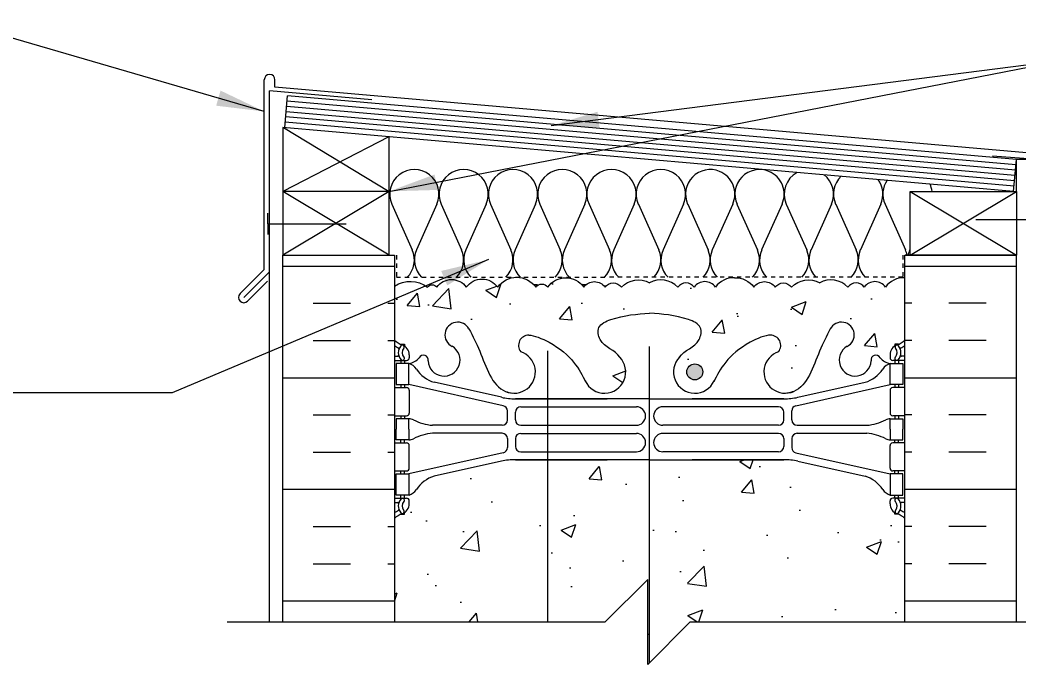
# Model space of a CAD drawing. Header units: inches. Extents: x 98 to 210, y 121 to 199.
# Drawn here: x 167.23 to 190.72, y 183.1 to 198.51 of the extents above; entities that cross this region are included whole.
import ezdxf

# ---------------------------------------------------------------- set-up
doc = ezdxf.new("R2010")
doc.units = ezdxf.units.IN
doc.header["$LTSCALE"] = 0.5
doc.header["$MEASUREMENT"] = 0
doc.linetypes.add('DASHED2', pattern=[0.375, 0.25, -0.125])
for name, color, linetype in [('HATCH', 12, 'Continuous'), ('line25', 2, 'Continuous'), ('LINE3', 3, 'Continuous'), ('LINE50', 5, 'Continuous'), ('LINE9', 9, 'Continuous'), ('TEXT', 4, 'Continuous'), ('Web_Edge', 9, 'Continuous')]:
    doc.layers.add(name, color=color, linetype=linetype)
doc.styles.add('DIM', font='romans.shx', dxfattribs={"width": 0.7})
doc.dimstyles.new('ext_12', dxfattribs={"dimscale": 12, "dimtxt": 0.09375, "dimasz": 0.09375, "dimexe": 0.09375, "dimexo": 0.0625, "dimgap": 0.0625, "dimtad": 1, "dimdec": 1, "dimzin": 3, "dimdsep": 46, "dimlunit": 4, "dimtxsty": 'DIM', "dimcen": 0.09, "dimdle": 0.09375, "dimclrt": 4, "dimadec": 0, "dimazin": 0, "dimtfac": 1, "dimtdec": 1, "dimtmove": 2, "dimatfit": 3, "dimfxl": 1, "dimfrac": 2, "dimtolj": 1, "dimtzin": 0, "dimarcsym": 0})

msp = doc.modelspace()

# ---------------------------------------------------------------- hatches: boundary and pattern name
at = {"layer": 'HATCH'}
h = msp.add_hatch(dxfattribs=at)
h.set_pattern_fill('INSUL', color=256, scale=7, style=0)
h.set_pattern_definition([(0, (-2750.1272, -222.0332), (0, 2.625), []), (0, (-2750.1272, -221.1582), (0, 2.625), [0.875, -0.875]), (0, (-2750.1272, -220.2832), (0, 2.625), [0.875, -0.875])])
h.paths.add_polyline_path([(173.409, 184.351), (176.034, 184.351), (176.034, 192.976), (175.347, 192.976), (175.347, 193.476), (173.847, 193.476), (173.847, 192.976), (173.409, 192.976)])
h = msp.add_hatch(dxfattribs=at)
h.set_pattern_fill('INSUL', color=256, scale=7, style=0)
h.set_pattern_definition([(180, (3114.196, -222.0332), (0, 2.625), []), (180, (3114.196, -221.1582), (0, 2.625), [0.875, -0.875]), (180, (3114.196, -220.2832), (0, 2.625), [0.875, -0.875])])
h.paths.add_polyline_path([(188.034, 184.351), (190.659, 184.351), (190.659, 192.976), (190.222, 192.976), (190.222, 193.476), (188.722, 193.476), (188.722, 192.976), (188.034, 192.976)])
h = msp.add_hatch(dxfattribs=at)
h.set_pattern_fill('AR-CONC', color=256, scale=0.5)
h.set_pattern_definition([(50, (0, 0), (3.5863, -0.31376), [0.375, -4.125]), (355, (0, 0), (-0.693757, 3.76096), [0.3, -3.3]), (100.4514, (0.299, -0.026), (2.892544, 3.4472), [0.3187, -3.50571]), (46.1842, (0, 1), (5.33621, -0.8276), [0.5625, -6.1875]), (96.6356, (0.4447, 0.931), (4.67331, 4.87059), [0.47805, -5.25857]), (351.1842, (0, 1), (4.67331, 4.87059), [0.45, -4.95]), (21, (0.5, 0.75), (2.984535, -2.013094), [0.375, -4.125]), (326, (0.5, 0.75), (1.216577, 3.62575), [0.3, -3.3]), (71.4514, (0.7487, 0.5822), (4.20111, 1.612656), [0.3187, -3.50571]), (37.5, (0, 0), (0.060799, 1.664469), [0, -3.26, 0, -3.35, 0, -3.3125]), (7.5, (0, 0), (1.315348, 1.972059), [0, -1.91, 0, -3.185, 0, -1.2625]), (327.5, (-1.115, 0), (2.669112, -0.1127744), [0, -1.25, 0, -3.9, 0, -5.175]), (317.5, (-1.615, 0), (2.91593, 0.500525), [0, -1.625, 0, -2.59, 0, -3.675])])
edge = h.paths.add_edge_path()
edge.add_arc((188.006, 191.926), 0.517, 86.8807, 145)
edge.add_arc((187.333, 192.047), 0.305, 35, 145)
edge.add_arc((186.89, 192.087), 0.236, 35, 145)
edge.add_arc((186.296, 191.839), 0.554, 43.7294, 118.173)
edge.add_arc((185.773, 191.839), 0.554, 61.827, 136.2706)
edge.add_arc((185.179, 192.087), 0.236, 35, 145)
edge.add_arc((184.736, 192.047), 0.305, 35, 145)
edge.add_arc((184.062, 191.926), 0.517, 35, 93.1193)
edge.add_arc((184.006, 191.926), 0.517, 86.8807, 145)
edge.add_arc((183.333, 192.047), 0.305, 35, 145)
edge.add_arc((182.89, 192.087), 0.236, 35, 145)
edge.add_arc((182.296, 191.839), 0.554, 43.7294, 118.173)
edge.add_arc((181.773, 191.839), 0.554, 61.827, 136.2706)
edge.add_arc((181.179, 192.087), 0.236, 35, 145)
edge.add_arc((180.736, 192.047), 0.305, 35, 145)
edge.add_arc((180.062, 191.926), 0.517, 35, 145)
edge.add_arc((179.498, 192.123), 0.172, 35, 145)
edge.add_arc((178.91, 191.909), 0.546, 35, 145)
edge.add_arc((178.093, 191.963), 0.451, 35, 145)
edge.add_arc((177.376, 191.98), 0.423, 35, 145)
edge.add_arc((176.92, 192.145), 0.135, 35, 145)
edge.add_arc((176.404, 191.695), 0.665, 52.4676, 123.7755)
edge.add_line((176.034, 192.248), (176.034, 190.976))
edge.add_arc((176.38, 191.337), 0.5, 226.2109, 246.4218)
edge.add_line((176.18, 190.879), (176.27, 190.879))
edge.add_line((176.27, 190.879), (176.27, 190.837))
edge.add_arc((176.13, 190.63), 0.25, 0, 55.9442, ccw=False)
edge.add_line((176.38, 190.63), (176.38, 190.563))
edge.add_arc((176.318, 190.563), 0.0625, -90, 0, ccw=False)
edge.add_line((176.318, 190.5), (176.27, 190.5))
edge.add_line((176.27, 190.5), (176.27, 190.43))
edge.add_line((176.27, 190.43), (176.375, 190.43))
edge.add_arc((176.338, 190.78), 0.352, 276.1291, 321.5331)
edge.add_arc((176.715, 190.511), 0.113, -12.1844, 154.0569, ccw=False)
edge.add_arc((177.2, 190.507), 0.375, 182.9237, 419.8675)
edge.add_arc((177.52, 191.1), 0.3, 27.597, 243.9425, ccw=False)
edge.add_spline(control_points=[(177.786, 191.239), (177.872, 191.073), (178.125, 190.582), (178.32, 189.902), (178.645, 189.771)], knot_values=[0, 0, 0, 0, 0.579211, 1.703896, 1.703896, 1.703896, 1.703896], degree=3, periodic=0)
edge.add_spline(control_points=[(178.645, 189.771), (178.695, 189.751), (178.749, 189.739), (178.806, 189.73)], knot_values=[1.703896, 1.703896, 1.703896, 1.703896, 1.875321, 1.875321, 1.875321, 1.875321], degree=3, periodic=0)
edge.add_arc((178.847, 190.229), 0.5, 265.2926, 431.7937)
edge.add_arc((179.193, 190.853), 0.242, 90, 218.2327, ccw=False)
edge.add_spline(control_points=[(179.193, 191.095), (179.314, 191.097), (180.133, 190.746), (180.379, 190.299), (180.518, 190.019)], knot_values=[0.038125, 0.038125, 0.038125, 0.038125, 0.320663, 1.237398, 1.237398, 1.237398, 1.237398], degree=3, periodic=0)
edge.add_spline(control_points=[(180.527, 190), (180.524, 190.006), (180.521, 190.012), (180.518, 190.019)], knot_values=[1.237398, 1.237398, 1.237398, 1.237398, 1.258119, 1.258119, 1.258119, 1.258119], degree=3, periodic=0)
edge.add_arc((180.972, 190.229), 0.5, 208.0183, 404.1875)
edge.add_spline(control_points=[(181.33, 190.577), (181.223, 190.74), (180.863, 190.831), (180.786, 191.326), (181.334, 191.562), (181.738, 191.591), (182.034, 191.612)], knot_values=[0.229407, 0.229407, 0.229407, 0.229407, 0.844432, 1.128849, 1.464331, 2.389004, 2.389004, 2.389004, 2.389004], degree=3, periodic=0)
edge.add_spline(control_points=[(182.034, 191.612), (182.331, 191.591), (182.734, 191.562), (183.283, 191.326), (183.206, 190.831), (182.846, 190.74), (182.738, 190.577)], knot_values=[0.229407, 0.229407, 0.229407, 0.229407, 1.15408, 1.489562, 1.773979, 2.389004, 2.389004, 2.389004, 2.389004], degree=3, periodic=0)
edge.add_arc((183.097, 190.229), 0.5, 135.8125, 331.9817)
edge.add_spline(control_points=[(183.541, 190), (183.544, 190.006), (183.548, 190.012), (183.551, 190.019)], knot_values=[1.237398, 1.237398, 1.237398, 1.237398, 1.258119, 1.258119, 1.258119, 1.258119], degree=3, periodic=0)
edge.add_spline(control_points=[(183.551, 190.019), (183.69, 190.299), (183.935, 190.746), (184.755, 191.097), (184.876, 191.095)], knot_values=[0.038125, 0.038125, 0.038125, 0.038125, 0.95486, 1.237398, 1.237398, 1.237398, 1.237398], degree=3, periodic=0)
edge.add_arc((184.876, 190.853), 0.242, -38.2327, 90, ccw=False)
edge.add_arc((185.222, 190.229), 0.5, 108.2063, 274.7074)
edge.add_spline(control_points=[(185.263, 189.73), (185.32, 189.739), (185.374, 189.751), (185.424, 189.771)], knot_values=[1.703896, 1.703896, 1.703896, 1.703896, 1.875321, 1.875321, 1.875321, 1.875321], degree=3, periodic=0)
edge.add_spline(control_points=[(185.424, 189.771), (185.749, 189.902), (185.944, 190.582), (186.197, 191.073), (186.283, 191.239)], knot_values=[0, 0, 0, 0, 1.124685, 1.703896, 1.703896, 1.703896, 1.703896], degree=3, periodic=0)
edge.add_arc((186.548, 191.1), 0.3, -63.9425, 153.0565, ccw=False)
edge.add_arc((186.868, 190.507), 0.375, 120.1325, 357.0763)
edge.add_arc((187.354, 190.511), 0.113, 25.9431, 192.1844, ccw=False)
edge.add_arc((187.731, 190.78), 0.352, 218.4669, 263.8709)
edge.add_line((187.693, 190.43), (187.798, 190.43))
edge.add_line((187.798, 190.43), (187.798, 190.5))
edge.add_line((187.798, 190.5), (187.751, 190.5))
edge.add_arc((187.751, 190.563), 0.0625, 180, 270, ccw=False)
edge.add_line((187.688, 190.563), (187.688, 190.63))
edge.add_arc((187.938, 190.63), 0.25, 124.0558, 180, ccw=False)
edge.add_line((187.798, 190.837), (187.798, 190.879))
edge.add_line((187.798, 190.879), (187.888, 190.879))
edge.add_arc((187.688, 191.337), 0.5, 293.5782, 313.7891)
edge.add_line((188.034, 190.976), (188.034, 192.442))
h.paths.add_polyline_path([(187.888, 186.881), (187.798, 186.881), (187.798, 186.923, -0.249069), (187.688, 187.13), (187.688, 187.198, -0.414214), (187.751, 187.26), (187.798, 187.26), (187.798, 187.33), (187.693, 187.33, -0.155529), (187.518, 187.464, 0.180914), (187.1, 187.776), (185.519, 188.129, 0.054974), (185.192, 188.165), (182.034, 188.165), (178.876, 188.165, 0.054974), (178.55, 188.129), (176.969, 187.776, 0.180914), (176.551, 187.464, -0.155529), (176.375, 187.33), (176.27, 187.33), (176.27, 187.26), (176.318, 187.26, -0.414214), (176.38, 187.198), (176.38, 187.13, -0.249069), (176.27, 186.923), (176.27, 186.881), (176.18, 186.881, 0.088416), (176.034, 186.784), (176.034, 184.351), (180.99, 184.351), (181.99, 185.351), (181.99, 183.351), (182.99, 184.351), (188.034, 184.351), (188.034, 186.784, 0.088416)])
h.paths.add_polyline_path([(188.034, 181.851), (182.99, 181.851), (181.99, 180.851), (181.99, 182.851), (180.99, 181.851), (176.034, 181.851), (176.034, 179.044, 0.088416), (176.18, 178.946), (176.27, 178.946), (176.27, 178.905, -0.249069), (176.38, 178.697), (176.38, 178.63, -0.414214), (176.318, 178.567), (176.27, 178.567), (176.27, 178.497), (176.375, 178.497, -0.155529), (176.551, 178.363, 0.180914), (176.969, 178.052), (178.55, 177.699, 0.054974), (178.876, 177.663), (182.034, 177.663), (185.192, 177.663, 0.054974), (185.519, 177.699), (187.1, 178.052, 0.180914), (187.518, 178.363, -0.155529), (187.693, 178.497), (187.798, 178.497), (187.798, 178.567), (187.751, 178.567, -0.414214), (187.688, 178.63), (187.688, 178.697, -0.249069), (187.798, 178.905), (187.798, 178.946), (187.888, 178.946, 0.088416), (188.034, 179.044)])
edge = h.paths.add_edge_path()
edge.add_arc((187.688, 174.49), 0.5, 46.2109, 66.4218)
edge.add_line((187.888, 174.949), (187.798, 174.949))
edge.add_line((187.798, 174.949), (187.798, 174.99))
edge.add_arc((187.938, 175.197), 0.25, 180, 235.9442, ccw=False)
edge.add_line((187.688, 175.197), (187.688, 175.265))
edge.add_arc((187.751, 175.265), 0.0625, 90, 180, ccw=False)
edge.add_line((187.751, 175.327), (187.798, 175.327))
edge.add_line((187.798, 175.327), (187.798, 175.397))
edge.add_line((187.798, 175.397), (187.693, 175.397))
edge.add_arc((187.731, 175.048), 0.352, 96.1291, 141.5331)
edge.add_arc((187.354, 175.316), 0.113, 167.8156, 334.0569, ccw=False)
edge.add_arc((186.868, 175.321), 0.375, 2.9237, 239.8675)
edge.add_arc((186.548, 174.727), 0.3, -152.403, 63.9425, ccw=False)
edge.add_spline(control_points=[(186.283, 174.588), (186.197, 174.755), (185.944, 175.245), (185.749, 175.926), (185.424, 176.057)], knot_values=[0, 0, 0, 0, 0.579211, 1.703896, 1.703896, 1.703896, 1.703896], degree=3, periodic=0)
edge.add_spline(control_points=[(185.424, 176.057), (185.374, 176.076), (185.32, 176.089), (185.263, 176.097)], knot_values=[1.703896, 1.703896, 1.703896, 1.703896, 1.875321, 1.875321, 1.875321, 1.875321], degree=3, periodic=0)
edge.add_arc((185.222, 175.599), 0.5, 85.2926, 251.7937)
edge.add_arc((184.876, 174.974), 0.242, -90, 38.2327, ccw=False)
edge.add_spline(control_points=[(184.876, 174.732), (184.755, 174.73), (183.935, 175.082), (183.69, 175.529), (183.551, 175.809)], knot_values=[0.038125, 0.038125, 0.038125, 0.038125, 0.320663, 1.237398, 1.237398, 1.237398, 1.237398], degree=3, periodic=0)
edge.add_arc((183.097, 175.599), 0.5, 24.819, 224.1875)
edge.add_spline(control_points=[(182.738, 175.251), (182.846, 175.088), (183.206, 174.997), (183.283, 174.501), (182.734, 174.266), (182.331, 174.237), (182.034, 174.216)], knot_values=[0.229407, 0.229407, 0.229407, 0.229407, 0.844432, 1.128849, 1.464331, 2.389004, 2.389004, 2.389004, 2.389004], degree=3, periodic=0)
edge.add_spline(control_points=[(182.034, 174.216), (181.738, 174.237), (181.334, 174.266), (180.786, 174.501), (180.863, 174.997), (181.223, 175.088), (181.33, 175.251)], knot_values=[0.229407, 0.229407, 0.229407, 0.229407, 1.15408, 1.489562, 1.773979, 2.389004, 2.389004, 2.389004, 2.389004], degree=3, periodic=0)
edge.add_arc((180.972, 175.599), 0.5, 315.8125, 515.181)
edge.add_spline(control_points=[(180.518, 175.809), (180.379, 175.529), (180.133, 175.082), (179.314, 174.73), (179.193, 174.732)], knot_values=[0.038125, 0.038125, 0.038125, 0.038125, 0.95486, 1.237398, 1.237398, 1.237398, 1.237398], degree=3, periodic=0)
edge.add_arc((179.193, 174.974), 0.242, 141.7673, 270, ccw=False)
edge.add_arc((178.847, 175.599), 0.5, 288.2063, 454.7074)
edge.add_spline(control_points=[(178.806, 176.097), (178.749, 176.089), (178.695, 176.076), (178.645, 176.057)], knot_values=[1.703896, 1.703896, 1.703896, 1.703896, 1.875321, 1.875321, 1.875321, 1.875321], degree=3, periodic=0)
edge.add_spline(control_points=[(178.645, 176.057), (178.32, 175.926), (178.125, 175.245), (177.872, 174.755), (177.786, 174.588)], knot_values=[0, 0, 0, 0, 1.124685, 1.703896, 1.703896, 1.703896, 1.703896], degree=3, periodic=0)
edge.add_arc((177.52, 174.727), 0.3, 116.0575, 333.0375, ccw=False)
edge.add_arc((177.2, 175.321), 0.375, 300.1325, 537.0763)
edge.add_arc((176.715, 175.316), 0.113, -154.0569, 12.1844, ccw=False)
edge.add_arc((176.338, 175.048), 0.352, 38.4669, 83.8709)
edge.add_line((176.375, 175.397), (176.27, 175.397))
edge.add_line((176.27, 175.397), (176.27, 175.327))
edge.add_line((176.27, 175.327), (176.318, 175.327))
edge.add_arc((176.318, 175.265), 0.0625, 0, 90, ccw=False)
edge.add_line((176.38, 175.265), (176.38, 175.197))
edge.add_arc((176.13, 175.197), 0.25, 304.0558, 360, ccw=False)
edge.add_line((176.27, 174.99), (176.27, 174.949))
edge.add_line((176.27, 174.949), (176.18, 174.949))
edge.add_arc((176.38, 174.49), 0.5, 113.5782, 133.7891)
edge.add_line((176.034, 174.851), (176.034, 172.851))
edge.add_line((176.034, 172.851), (176.034, 171.156))
edge.add_line((176.034, 171.156), (176.11, 171.156))
edge.add_line((176.11, 171.156), (176.11, 172.158))
edge.add_arc((176.606, 172.102), 0.499, 90.4562, 173.5797, ccw=False)
edge.add_line((176.602, 172.601), (185.346, 172.601))
edge.add_line((185.346, 172.601), (185.346, 172.641))
edge.add_line((185.346, 172.641), (185.252, 172.641))
edge.add_arc((185.252, 172.673), 0.0312, 90, 270, ccw=False)
edge.add_line((185.252, 172.704), (185.252, 172.829))
edge.add_line((185.252, 172.829), (185.627, 172.829))
edge.add_line((185.627, 172.829), (185.627, 172.704))
edge.add_arc((185.627, 172.673), 0.0312, -90, 90, ccw=False)
edge.add_line((185.627, 172.641), (185.533, 172.641))
edge.add_line((185.533, 172.641), (185.533, 172.601))
edge.add_line((185.533, 172.601), (185.936, 172.601))
edge.add_arc((185.799, 172.475), 0.186, -41.8195, 42.6425, ccw=False)
edge.add_line((185.938, 172.351), (188.722, 172.351))
edge.add_line((188.722, 172.351), (188.722, 172.851))
edge.add_line((188.722, 172.851), (188.034, 172.851))
edge.add_line((188.034, 172.851), (188.034, 174.851))
h.paths.add_polyline_path([(183.255, 172.351), (176.603, 172.351, 0.366745), (176.36, 172.14), (176.36, 171.156), (176.399, 171.156), (176.399, 169.956), (176.034, 169.956), (176.034, 169.206), (176.399, 169.206), (176.399, 168.006), (176.034, 168.006), (176.034, 167.256), (176.399, 167.256), (176.399, 166.056), (176.034, 166.056), (176.034, 165.306), (176.399, 165.306), (176.399, 164.384, -0.044691), (176.427, 164.351, -0.520567), (176.588, 164.351, -0.520567), (176.809, 164.351, -0.520567), (177.089, 164.351, -0.520567), (177.276, 164.351, -0.520567), (177.503, 164.351, -0.507124), (177.722, 164.351, -0.498871), (177.842, 164.337, -0.520567), (178.046, 164.337, -0.520567), (178.253, 164.337, -0.520567), (178.391, 164.337, -0.520567), (178.529, 164.337, -0.520567), (178.927, 164.337, -0.520567), (179.088, 164.337, -0.520567), (179.309, 164.337, -0.520567), (179.589, 164.337, -0.520567), (179.776, 164.337, -0.520567), (180.003, 164.337, -0.507124), (180.222, 164.337, -0.507124), (180.441, 164.337, -0.520567), (180.668, 164.337, -0.520567), (180.855, 164.337, -0.520567), (181.135, 164.337, -0.520567), (181.356, 164.337, -0.520567), (181.516, 164.337, -0.520567), (181.915, 164.337, -0.520567), (182.053, 164.337, -0.520567), (182.191, 164.337, -0.520567), (182.398, 164.337, -0.520567), (182.602, 164.337, -0.172189), (182.64, 164.37, -0.797051), (182.722, 164.726), (182.886, 167.07), (183.011, 168.857, 0.932515), (183.063, 169.603)])
h.paths.add_polyline_path([(186.562, 170.851), (186.562, 172.351), (185.533, 172.351), (185.533, 171.954), (185.439, 171.766), (185.346, 171.954), (185.346, 172.351), (183.255, 172.351), (183.063, 169.603, -0.932515), (183.011, 168.857), (182.886, 167.07), (184.331, 167.222, -0.559194)])
h.paths.add_polyline_path([(186.562, 170.851, 0.559194), (184.331, 167.222, 1.788289)])
h.paths.add_polyline_path([(188.034, 148.659, 0.088416), (187.888, 148.756), (187.798, 148.756), (187.798, 148.798, -0.249069), (187.688, 149.005), (187.688, 149.073, -0.414214), (187.751, 149.135), (187.798, 149.135), (187.798, 149.205), (187.693, 149.205, -0.168672), (187.507, 149.355, 0.17445), (187.1, 149.651), (185.519, 150.004, 0.054974), (185.192, 150.04), (182.034, 150.04), (178.876, 150.04, 0.054974), (178.55, 150.004), (176.969, 149.651, 0.17445), (176.561, 149.355, -0.168672), (176.375, 149.205), (176.27, 149.205), (176.27, 149.135), (176.318, 149.135, -0.414214), (176.38, 149.073), (176.38, 149.005, -0.249069), (176.27, 148.798), (176.27, 148.756), (176.18, 148.756, 0.088416), (176.034, 148.659), (176.034, 145.854), (180.691, 145.854), (181.691, 146.854), (181.691, 145.854), (181.691, 144.854), (182.691, 145.854), (188.034, 145.854)])
at = {"layer": 'LINE3'}
h = msp.add_hatch(color=256, dxfattribs=at)
h.paths.add_polyline_path([(183.281, 190.263, 0.831395), (182.913, 190.263)])
h.paths.add_polyline_path([(183.284, 190.229, 0.045935), (183.281, 190.263), (182.913, 190.263, 0.045935), (182.909, 190.229, 1)])

# ---------------------------------------------------------------- linework, layer by layer
at = {"layer": 'HATCH'}
for p, q in [((172.972, 192.639), (172.972, 197.101)), ((173.222, 196.925), (173.222, 197.101)), ((191.741, 195.305), (173.222, 196.925)), ((173.097, 192.587), (173.097, 196.842)), ((175.501, 196.631), (173.097, 196.842)), ((190.637, 194.974), (173.499, 196.474)), ((190.648, 195.099), (173.509, 196.598)), ((190.615, 194.725), (173.477, 196.225)), ((190.626, 194.85), (173.488, 196.349)), ((173.425, 195.978), (175.909, 194.476)), ((190.605, 194.601), (173.466, 196.1)), ((175.899, 195.762), (173.409, 194.476)), ((191.409, 195.21), (190.102, 195.302)), ((175.909, 192.976), (173.409, 194.476)), ((175.909, 194.476), (173.409, 192.976)), ((188.159, 192.976), (190.659, 194.476)), ((188.159, 194.476), (190.659, 192.976)), ((175.972, 194.173), (176.452, 193.1)), ((177.031, 194.173), (176.552, 193.099)), ((177.132, 194.173), (177.611, 193.1)), ((178.19, 194.173), (177.712, 193.099)), ((178.291, 194.173), (178.77, 193.1)), ((179.35, 194.173), (178.871, 193.099)), ((179.45, 194.173), (179.93, 193.1)), ((180.509, 194.173), (180.03, 193.099)), ((180.61, 194.173), (181.089, 193.1)), ((181.669, 194.173), (181.19, 193.099)), ((181.769, 194.173), (182.248, 193.1)), ((182.828, 194.173), (182.349, 193.099)), ((182.929, 194.173), (183.408, 193.1)), ((183.988, 194.173), (183.509, 193.1)), ((184.089, 194.173), (184.568, 193.1)), ((185.149, 194.173), (184.669, 193.1)), ((185.249, 194.173), (185.729, 193.1)), ((186.309, 194.173), (185.83, 193.1)), ((186.41, 194.173), (186.889, 193.1)), ((187.469, 194.173), (186.99, 193.1)), ((187.57, 194.173), (188.05, 193.1)), ((188.159, 193.12), (188.15, 193.1)), ((172.972, 192.639), (172.403, 192.07)), ((173.097, 192.587), (172.492, 191.982)), ((173.047, 192.36), (172.58, 191.893))]:
    msp.add_line(p, q, dxfattribs=at)
at = {"layer": 'HATCH', "color": 6, "linetype": 'DASHED2', "ltscale": 0.5}
for points in [[(174.722, 192.976), (176.078, 192.976), (176.078, 192.455), (181.034, 192.455)], [(189.347, 192.976), (187.99, 192.976), (187.99, 192.455), (181.034, 192.455)]]:
    msp.add_lwpolyline(points, dxfattribs=at)
at = {"layer": 'HATCH'}
for points in [[(176.034, 192.248, -0.321585), (176.809, 192.222, -0.520567), (177.03, 192.222, -0.520567), (177.723, 192.222, -0.520567), (178.462, 192.222, -0.520567), (179.357, 192.222, -0.520567), (179.639, 192.222, -0.520567), (180.486, 192.222, -0.520567), (180.986, 192.222, -0.520567), (181.372, 192.222, -0.336749), (182.034, 192.328)], [(184.034, 192.442, 0.259173), (183.583, 192.222, 0.520567), (183.083, 192.222, 0.520567), (182.696, 192.222, 0.336749), (182.034, 192.328)], [(184.034, 192.442, -0.259173), (184.486, 192.222, -0.520567), (184.986, 192.222, -0.520567), (185.372, 192.222, -0.336749), (186.034, 192.328)], [(188.034, 192.442, 0.259173), (187.583, 192.222, 0.520567), (187.083, 192.222, 0.520567), (186.696, 192.222, 0.336749), (186.034, 192.328)]]:
    msp.add_lwpolyline(points, format="xyb", dxfattribs=at)
for centre, radius, start, end in [((173.097, 197.101), 0.125, 0, 180), ((176.502, 194.409), 0.58, 335.9664, 204.0694), ((177.661, 194.409), 0.58, 335.9664, 204.0694), ((178.821, 194.409), 0.58, 335.9664, 204.0694), ((179.98, 194.409), 0.58, 335.9664, 204.0694), ((181.139, 194.409), 0.58, 335.9664, 204.0694), ((182.298, 194.409), 0.58, 335.9664, 204.0694), ((183.458, 194.409), 0.58, 67.4688, 204.0604), ((183.459, 194.409), 0.58, 335.9306, 67.521), ((184.619, 194.409), 0.58, 67.4688, 204.0604), ((184.619, 194.409), 0.58, 335.9306, 67.521), ((185.779, 194.409), 0.58, 118.0068, 204.0604), ((185.78, 194.409), 0.58, 335.9306, 52.0177), ((186.939, 194.409), 0.58, 133.3751, 204.0604), ((186.94, 194.409), 0.58, 335.9306, 36.6377), ((188.1, 194.409), 0.58, 145.6676, 204.0604), ((188.1, 194.409), 0.58, 6.6407, 24.3392), ((175.922, 192.863), 0.58, 315.3149, 24.0694), ((177.082, 192.863), 0.58, 155.9664, 224.6851), ((177.081, 192.863), 0.58, 315.3149, 24.0694), ((178.241, 192.863), 0.58, 155.9664, 224.6851), ((178.241, 192.863), 0.58, 315.3149, 24.0694), ((179.401, 192.863), 0.58, 155.9664, 224.6851), ((179.4, 192.863), 0.58, 315.3149, 24.0694), ((180.56, 192.863), 0.58, 155.9664, 224.6851), ((180.56, 192.863), 0.58, 315.3149, 24.0694), ((181.719, 192.863), 0.58, 155.9664, 224.6851), ((181.719, 192.863), 0.58, 315.3149, 24.0694), ((182.879, 192.863), 0.58, 155.9664, 224.6851), ((182.879, 192.863), 0.58, 315.3149, 24.0694), ((184.038, 192.863), 0.58, 155.9306, 224.6851), ((184.039, 192.863), 0.58, 315.3149, 24.0694), ((185.199, 192.863), 0.58, 155.9306, 224.6851), ((185.199, 192.863), 0.58, 315.3149, 24.0694), ((186.359, 192.863), 0.58, 155.9306, 224.6851), ((186.36, 192.863), 0.58, 315.3149, 24.0694), ((187.519, 192.863), 0.58, 155.9306, 224.6851), ((187.52, 192.863), 0.58, 11.2585, 24.0694), ((188.68, 192.863), 0.58, 155.9306, 168.7415), ((179.4, 192.863), 0.58, 259.8878, 270), ((180.56, 192.863), 0.58, 255.8368, 268.3302), ((172.492, 191.982), 0.125, 135, 315)]:
    msp.add_arc(centre, radius, start, end, dxfattribs=at)
at = {"layer": 'line25'}
for p, q in [((173.455, 195.976), (173.52, 196.723)), ((190.659, 195.223), (173.52, 196.723)), ((173.409, 195.98), (173.409, 192.976)), ((190.594, 194.476), (173.409, 195.98)), ((175.909, 192.976), (175.909, 195.761)), ((190.594, 194.476), (190.659, 195.223)), ((190.659, 194.476), (190.659, 195.228)), ((191.159, 195.228), (190.659, 195.228)), ((175.909, 194.476), (173.409, 194.476)), ((176.034, 192.976), (176.034, 184.351)), ((188.034, 184.351), (188.034, 192.976))]:
    msp.add_line(p, q, dxfattribs=at)
msp.add_lwpolyline([(190.659, 194.476), (190.659, 192.976), (188.159, 192.976), (188.159, 194.476)], close=True, dxfattribs=at)
at = {"layer": 'LINE3'}
for p, q in [((182.034, 183.395), (182.034, 190.828)), ((179.639, 184.351), (179.639, 190.723))]:
    msp.add_line(p, q, dxfattribs=at)
msp.add_circle((183.097, 190.229), 0.188, dxfattribs=at)
at = {"layer": 'LINE50'}
for p, q in [((173.409, 192.976), (176.034, 192.976)), ((173.409, 184.351), (173.409, 192.976)), ((188.034, 192.976), (190.659, 192.976)), ((190.659, 184.351), (190.659, 192.976))]:
    msp.add_line(p, q, dxfattribs=at)
at = {"layer": 'LINE9'}
for p, q in [((173.052, 193.712), (173.052, 193.962)), ((173.052, 193.712), (174.898, 193.712)), ((173.052, 193.712), (173.052, 193.462)), ((191.55, 193.806), (189.704, 193.806)), ((173.097, 184.351), (173.097, 192.587)), ((180.99, 184.351), (181.99, 185.351)), ((181.99, 183.351), (181.99, 185.351)), ((172.097, 184.351), (180.99, 184.351)), ((182.99, 184.351), (181.99, 183.351)), ((182.99, 184.351), (191.884, 184.351))]:
    msp.add_line(p, q, dxfattribs=at)
at = {"layer": 'Web_Edge'}
for p, q in [((176.18, 190.879), (176.27, 190.879)), ((176.27, 190.879), (176.27, 190.837)), ((187.888, 190.879), (187.798, 190.879)), ((187.798, 190.879), (187.798, 190.837)), ((176.034, 190.6), (176.112, 190.6)), ((176.38, 190.63), (176.38, 190.563)), ((187.688, 190.63), (187.688, 190.563)), ((188.034, 190.6), (187.956, 190.6)), ((176.034, 190.5), (176.318, 190.5)), ((176.18, 190.5), (176.18, 190.43)), ((176.27, 190.5), (176.27, 190.43)), ((188.034, 190.5), (187.751, 190.5)), ((187.798, 190.5), (187.798, 190.43)), ((187.888, 190.5), (187.888, 190.43)), ((176.034, 189.86), (176.318, 189.86)), ((176.18, 189.93), (176.18, 189.86)), ((176.27, 189.93), (176.27, 189.86)), ((178.593, 189.434), (176.375, 189.93)), ((178.55, 189.632), (176.969, 189.985)), ((185.476, 189.434), (187.693, 189.93)), ((185.519, 189.632), (187.1, 189.985)), ((188.034, 189.86), (187.751, 189.86)), ((187.798, 189.93), (187.798, 189.86)), ((187.888, 189.93), (187.888, 189.86)), ((176.38, 189.798), (176.38, 189.263)), ((187.688, 189.798), (187.688, 189.263)), ((178.876, 189.596), (181.034, 189.596)), ((182.034, 189.596), (178.876, 189.596)), ((179.003, 189.409), (181.722, 189.409)), ((182.034, 189.596), (185.192, 189.596)), ((185.066, 189.409), (182.346, 189.409)), ((185.192, 189.596), (183.034, 189.596)), ((176.034, 189.2), (176.318, 189.2)), ((176.18, 189.2), (176.18, 189.13)), ((176.27, 189.2), (176.27, 189.13)), ((178.691, 189.099), (178.691, 189.312)), ((178.878, 189.1), (178.878, 189.284)), ((185.191, 189.1), (185.191, 189.284)), ((185.378, 189.099), (185.378, 189.312)), ((188.034, 189.2), (187.751, 189.2)), ((187.798, 189.2), (187.798, 189.13)), ((187.888, 189.2), (187.888, 189.13)), ((178.566, 188.974), (176.928, 188.974)), ((179.003, 188.975), (181.722, 188.975)), ((185.066, 188.975), (182.346, 188.975)), ((185.503, 188.974), (187.141, 188.974)), ((178.566, 188.786), (176.928, 188.786)), ((179.003, 188.785), (181.722, 188.785)), ((185.066, 188.785), (182.346, 188.785)), ((185.503, 188.786), (187.141, 188.786)), ((176.034, 188.56), (176.318, 188.56)), ((176.18, 188.56), (176.18, 188.63)), ((176.27, 188.56), (176.27, 188.63)), ((176.38, 187.963), (176.38, 188.498)), ((178.691, 188.661), (178.691, 188.449)), ((178.878, 188.66), (178.878, 188.476)), ((185.191, 188.66), (185.191, 188.476)), ((185.378, 188.661), (185.378, 188.449)), ((187.688, 187.963), (187.688, 188.498)), ((188.034, 188.56), (187.751, 188.56)), ((187.798, 188.56), (187.798, 188.63)), ((187.888, 188.56), (187.888, 188.63)), ((178.593, 188.327), (176.375, 187.83)), ((179.003, 188.351), (181.722, 188.351)), ((185.066, 188.351), (182.346, 188.351)), ((185.476, 188.327), (187.693, 187.83)), ((178.55, 188.129), (176.969, 187.776)), ((178.876, 188.165), (181.034, 188.165)), ((182.034, 188.165), (178.876, 188.165)), ((182.034, 188.165), (185.192, 188.165)), ((185.192, 188.165), (183.034, 188.165)), ((185.519, 188.129), (187.1, 187.776)), ((176.034, 187.9), (176.318, 187.9)), ((176.18, 187.83), (176.18, 187.9)), ((176.27, 187.83), (176.27, 187.9)), ((188.034, 187.9), (187.751, 187.9)), ((187.798, 187.83), (187.798, 187.9)), ((187.888, 187.83), (187.888, 187.9)), ((176.18, 187.26), (176.18, 187.33)), ((176.27, 187.26), (176.27, 187.33)), ((187.798, 187.26), (187.798, 187.33)), ((187.888, 187.26), (187.888, 187.33)), ((176.034, 187.26), (176.318, 187.26)), ((176.034, 187.16), (176.112, 187.16)), ((176.38, 187.13), (176.38, 187.198)), ((187.688, 187.13), (187.688, 187.198)), ((188.034, 187.26), (187.751, 187.26)), ((188.034, 187.16), (187.956, 187.16)), ((176.18, 186.881), (176.27, 186.881)), ((176.27, 186.881), (176.27, 186.923)), ((187.798, 186.881), (187.798, 186.923)), ((187.888, 186.881), (187.798, 186.881))]:
    msp.add_line(p, q, dxfattribs=at)
for points in [[(176.075, 189.93), (176.375, 189.93), (176.375, 190.43), (176.075, 190.43)], [(187.993, 189.93), (187.693, 189.93), (187.693, 190.43), (187.993, 190.43)], [(176.075, 187.83), (176.375, 187.83), (176.375, 187.33), (176.075, 187.33)], [(187.993, 187.83), (187.693, 187.83), (187.693, 187.33), (187.993, 187.33)]]:
    msp.add_lwpolyline(points, close=True, dxfattribs=at)
for points in [[(176.375, 188.88), (176.375, 189.13), (176.075, 189.13), (176.075, 188.88)], [(187.693, 188.88), (187.693, 189.13), (187.993, 189.13), (187.993, 188.88)], [(176.375, 188.88), (176.375, 188.63), (176.075, 188.63), (176.075, 188.88)], [(187.693, 188.88), (187.693, 188.63), (187.993, 188.63), (187.993, 188.88)]]:
    msp.add_lwpolyline(points, dxfattribs=at)
for centre, radius, start, end in [((177.52, 191.1), 0.3, 27.597, 243.9425), ((186.548, 191.1), 0.3, 296.0575, 152.403), ((179.193, 190.853), 0.242, 90, 218.2327), ((184.876, 190.853), 0.242, 321.7673, 90), ((176.38, 191.337), 0.5, 226.2109, 250.5288), ((176.38, 191.337), 0.6, 234.7832, 245.0748), ((176.374, 190.685), 0.25, 140.1145, 222.4609), ((176.118, 190.774), 0.021, 343.464, 63.9957), ((176.216, 190.816), 0.045, 321.448, 139.1879), ((176.13, 190.63), 0.25, 0, 70.5288), ((176.374, 190.685), 0.16, 140.0001, 222.4609), ((177.2, 190.507), 0.375, 182.9237, 59.8675), ((186.868, 190.507), 0.375, 120.1325, 357.0763), ((187.938, 190.63), 0.25, 109.4712, 180), ((187.852, 190.816), 0.045, 40.8121, 218.552), ((187.695, 190.685), 0.16, 317.5391, 39.9999), ((187.688, 191.337), 0.5, 289.4712, 313.7891), ((187.695, 190.685), 0.25, 317.5391, 39.8855), ((187.95, 190.774), 0.021, 116.0043, 196.536), ((187.688, 191.337), 0.6, 294.9252, 305.2168), ((176.112, 190.62), 0.0196, 269.4032, 15.4901), ((176.223, 190.546), 0.045, 222.4609, 42.4609), ((176.318, 190.563), 0.0625, 270, 0), ((176.338, 190.78), 0.352, 276.1291, 321.5331), ((176.715, 190.511), 0.113, 347.8156, 154.0569), ((178.847, 190.229), 0.5, 246.2139, 71.7937), ((180.972, 190.229), 0.5, 204.819, 44.1875), ((183.097, 190.229), 0.5, 135.8125, 335.181), ((185.222, 190.229), 0.5, 108.2063, 293.7861), ((187.354, 190.511), 0.113, 25.9431, 192.1844), ((187.731, 190.78), 0.352, 218.4669, 263.8709), ((187.751, 190.563), 0.0625, 180, 270), ((187.846, 190.546), 0.045, 137.5391, 317.5391), ((187.956, 190.62), 0.0196, 164.5099, 270.5968), ((176.253, 190.088), 0.364, 34.9775, 70.3387), ((187.816, 190.088), 0.364, 109.6613, 145.0225), ((177.176, 190.699), 0.743, 212.7919, 253.8107), ((186.893, 190.699), 0.743, 286.1893, 327.2081), ((176.318, 189.798), 0.0625, 0, 90), ((187.751, 189.798), 0.0625, 90, 180), ((178.876, 191.096), 1.5, 257.4135, 270), ((185.192, 191.096), 1.5, 270, 282.5865), ((178.566, 189.312), 0.125, 0, 77.3767), ((179.003, 189.284), 0.125, 90, 180), ((181.722, 189.192), 0.217, 270, 90), ((182.346, 189.192), 0.217, 90, 270), ((185.066, 189.284), 0.125, 0, 90), ((185.503, 189.312), 0.125, 102.6233, 180), ((176.318, 189.263), 0.0625, 270, 0), ((187.751, 189.263), 0.0625, 180, 270), ((176.371, 188.911), 0.219, 60.4937, 88.92), ((177.017, 190.141), 1.17, 242.6365, 265.6505), ((178.566, 189.099), 0.125, 270, 0), ((179.003, 189.1), 0.125, 180, 270), ((185.066, 189.1), 0.125, 270, 360), ((185.503, 189.099), 0.125, 180, 270), ((187.052, 190.141), 1.17, 274.3495, 297.3635), ((187.697, 188.911), 0.219, 91.08, 119.5063), ((177.017, 187.619), 1.17, 94.3495, 117.3635), ((178.566, 188.661), 0.125, 0, 90), ((179.003, 188.66), 0.125, 90, 180), ((181.722, 188.568), 0.217, 270, 90), ((182.346, 188.568), 0.217, 90, 270), ((185.066, 188.66), 0.125, 0, 90), ((185.503, 188.661), 0.125, 90, 180), ((187.052, 187.619), 1.17, 62.6365, 85.6505), ((176.318, 188.498), 0.0625, 0, 90), ((176.371, 188.849), 0.219, 271.08, 299.5063), ((178.566, 188.449), 0.125, 282.6233, 0), ((179.003, 188.476), 0.125, 180, 270), ((185.066, 188.476), 0.125, 270, 0), ((185.503, 188.449), 0.125, 180, 257.3767), ((187.697, 188.849), 0.219, 240.4937, 268.92), ((187.751, 188.498), 0.0625, 90, 180), ((178.876, 186.665), 1.5, 90, 102.5865), ((185.192, 186.665), 1.5, 77.4135, 90), ((176.318, 187.963), 0.0625, 270, 0), ((177.176, 187.062), 0.743, 106.1893, 147.2081), ((186.893, 187.062), 0.743, 32.7919, 73.8107), ((187.751, 187.963), 0.0625, 180, 270), ((176.253, 187.673), 0.364, 289.6613, 325.0225), ((187.816, 187.673), 0.364, 214.9775, 250.3387), ((176.112, 187.141), 0.0196, 344.5099, 90.5968), ((176.374, 187.076), 0.25, 137.5391, 219.8855), ((176.223, 187.214), 0.045, 317.5391, 137.5391), ((176.374, 187.076), 0.16, 137.5391, 219.9999), ((176.13, 187.13), 0.25, 289.4712, 360), ((176.318, 187.198), 0.0625, 360, 90), ((187.751, 187.198), 0.0625, 90, 180), ((187.938, 187.13), 0.25, 180, 250.5288), ((187.846, 187.214), 0.045, 42.4609, 222.4609), ((187.695, 187.076), 0.16, 320.0001, 42.4609), ((187.695, 187.076), 0.25, 320.1145, 42.4609), ((187.956, 187.141), 0.0196, 89.4032, 195.4901), ((176.38, 186.423), 0.6, 114.9252, 125.2168), ((176.38, 186.423), 0.5, 109.4712, 133.7891), ((176.118, 186.986), 0.021, 296.0043, 16.536), ((176.216, 186.945), 0.045, 220.8121, 38.552), ((187.852, 186.945), 0.045, 141.448, 319.1879), ((187.688, 186.423), 0.5, 46.2109, 70.5288), ((187.95, 186.986), 0.021, 163.464, 243.9957), ((187.688, 186.423), 0.6, 54.7832, 65.0748)]:
    msp.add_arc(centre, radius, start, end, dxfattribs=at)
for points, knots in [([(181.33, 190.577), (181.223, 190.74), (180.863, 190.831), (180.786, 191.326), (181.334, 191.562), (181.738, 191.591), (182.034, 191.612)], [0.229407, 0.229407, 0.229407, 0.229407, 0.844432, 1.128849, 1.464331, 2.389004, 2.389004, 2.389004, 2.389004]), ([(182.738, 190.577), (182.846, 190.74), (183.206, 190.831), (183.283, 191.326), (182.734, 191.562), (182.331, 191.591), (182.034, 191.612)], [0.229407, 0.229407, 0.229407, 0.229407, 0.844432, 1.128849, 1.464331, 2.389004, 2.389004, 2.389004, 2.389004]), ([(177.786, 191.239), (177.872, 191.073), (178.125, 190.582), (178.339, 189.833), (178.749, 189.739), (178.806, 189.73)], [0, 0, 0, 0, 0.579211, 1.703896, 1.875321, 1.875321, 1.875321, 1.875321]), ([(179.193, 191.095), (179.314, 191.097), (180.148, 190.74), (180.387, 190.283), (180.527, 190)], [0.038125, 0.038125, 0.038125, 0.038125, 0.320663, 1.258119, 1.258119, 1.258119, 1.258119]), ([(184.876, 191.095), (184.755, 191.097), (183.921, 190.74), (183.682, 190.283), (183.541, 190)], [0.038125, 0.038125, 0.038125, 0.038125, 0.320663, 1.258119, 1.258119, 1.258119, 1.258119]), ([(186.283, 191.239), (186.197, 191.073), (185.944, 190.582), (185.73, 189.833), (185.32, 189.739), (185.263, 189.73)], [0, 0, 0, 0, 0.579211, 1.703896, 1.875321, 1.875321, 1.875321, 1.875321])]:
    msp.add_open_spline(points, degree=3, knots=knots, dxfattribs=at)
for points in [[(178.878, 189.105), (178.878, 189.279)], [(185.191, 189.105), (185.191, 189.279)], [(178.878, 188.655), (178.878, 188.481)], [(185.191, 188.655), (185.191, 188.481)]]:
    msp.add_open_spline(points, degree=1, dxfattribs=at)

# ---------------------------------------------------------------- leaders
at = {"layer": 'TEXT'}
for points, override in [([(172.972, 196.354), (165.569, 198.506), (163.009, 198.506)], {"dimgap": 0.0625, "dimtad": 0}), ([(175.909, 194.476), (191.829, 197.575)], {"dimgap": 0.0625, "dimtad": 0}), ([(179.717, 196.022), (191.829, 197.575), (196.917, 197.575)], {"dimgap": 0.0625, "dimtad": 0}), ([(178.241, 192.87), (170.805, 189.74), (166.565, 189.74)], {"dimtad": 0})]:
    msp.add_leader(points, dimstyle='ext_12', override=override, dxfattribs=at)

doc.saveas('drawing.dxf')
